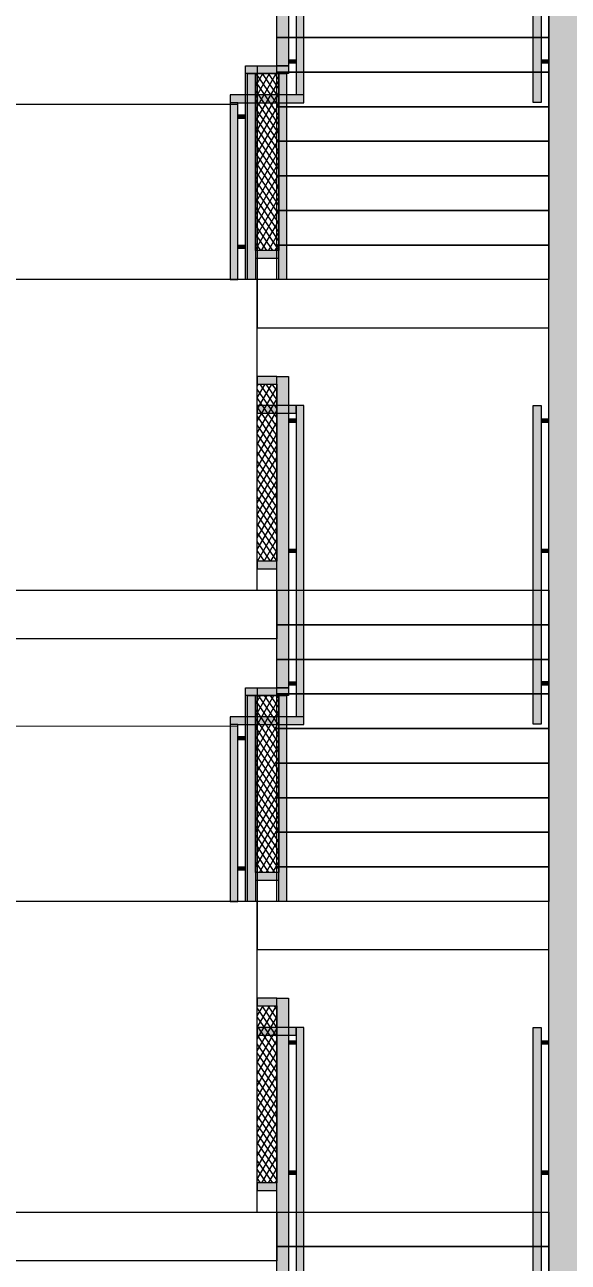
# Model space of a CAD drawing. Header units: millimetres. Extents: x 475206255 to 476720147, y 4620882299 to 4621447368.
# Drawn here: x 475464015 to 475466812, y 4621047436 to 4621053804 of the extents above; entities that cross this region are included whole.
import ezdxf

# ---------------------------------------------------------------- set-up
doc = ezdxf.new("R2010")
doc.units = ezdxf.units.MM
doc.header["$MEASUREMENT"] = 0
for name, color, linetype, lineweight in [('New_0_Pen_No__42_Pen_No__250_Pen_No__250', 7, 'Continuous', 0), ('New_2D Drafting - General_Pen_No__1', 1, 'Continuous', 0), ('New_2D Drafting - General_Pen_No__250_Pen_No__154', 154, 'Continuous', 0), ('New_2D Drafting - General_Pen_No__250_Pen_No__7', 7, 'Continuous', 0), ('New_2D Drafting - General_Pen_No__4', 7, 'Continuous', 0), ('New_gegmebi_Pen_No__7_Pen_No__4', 7, 'Continuous', 0), ('zoma_Pen_No__142', 142, 'Continuous', 0)]:
    doc.layers.add(name, color=color, linetype=linetype, lineweight=lineweight)
doc.layers.add('New_gegmebi_Pen_No__7_Pen_No__252', color=7, linetype='Continuous', lineweight=0, true_color=0x666666)
doc.layers.add('zoma', color=7, linetype='Continuous')
doc.styles.add('GENERATED_STYLE_2', font='arial.ttf')
doc.dimstyles.new('GENERATED_STYLE__3', dxfattribs={"dimtxt": 200, "dimasz": 64.421331, "dimexe": 0.18, "dimexo": 3, "dimgap": 0, "dimtad": 1, "dimtih": 1, "dimtoh": 1, "dimlfac": 0.001, "dimzin": 0, "dimdsep": 46, "dimtxsty": 'GENERATED_STYLE_2', "dimblk": 'ARROWHEAD_2', "dimblk1": 'ARROWHEAD_2', "dimblk2": 'ARROWHEAD_2', "dimcen": 0.09, "dimclrd": 142, "dimclre": 142, "dimclrt": 142, "dimadec": 0, "dimazin": 0, "dimtfac": 1, "dimtdec": 4, "dimtmove": 0, "dimatfit": 3, "dimfxl": 1, "dimtolj": 1, "dimtzin": 0, "dimarcsym": 0})
pattern_1 = [(60, (475826095.757, 4621095193.19), (-25.980762, 15), []), (124.306619, (475826095.757, 4621095193.19), (23.8156986, 11.25), [])]

# ---------------------------------------------------------------- blocks, each defined once
blk = doc.blocks.new('*D1581', base_point=(475826095.8, 4621095193.2))
at = {"layer": 'zoma_Pen_No__142', "color": 142, "linetype": 'Continuous', "lineweight": 0, "transparency": 16777216}
for p, q in [((475463636.2, 4621038370.2), (475463587.3, 4621038285.5)), ((475463611.7, 4621038264.3), (475463611.7, 4621038391.4)), ((475464036.2, 4621038370.2), (475463987.3, 4621038285.5)), ((475464011.7, 4621038264.3), (475464011.7, 4621038391.4)), ((475463611.7, 4621038327.9), (475464011.7, 4621038327.9))]:
    blk.add_line(p, q, dxfattribs=at)
blk = doc.blocks.new('ARROWHEAD_2')
at = {"color": 0, "linetype": 'Continuous', "lineweight": 0}
for p, q in [((0, 0), (-1, 0)), ((-0.378, -0.655), (0.378, 0.655))]:
    blk.add_line(p, q, dxfattribs=at)
blk = doc.blocks.new('*D1582', base_point=(475826095.8, 4621095193.2))
at = {"layer": 'zoma_Pen_No__142', "color": 142, "linetype": 'Continuous', "lineweight": 0, "transparency": 16777216}
for p, q in [((475464036.2, 4621038370.2), (475463987.3, 4621038285.5)), ((475464011.7, 4621038264.3), (475464011.7, 4621038391.4)), ((475470536.2, 4621038370.2), (475470487.3, 4621038285.5)), ((475470511.7, 4621038264.3), (475470511.7, 4621038391.4)), ((475464011.7, 4621038327.9), (475470511.7, 4621038327.9))]:
    blk.add_line(p, q, dxfattribs=at)
at = {"layer": 'zoma_Pen_No__142', "color": 142, "lineweight": 0, "transparency": 16777216, "char_height": 200, "attachment_point": 7, "style": 'GENERATED_STYLE_2'}
for s, insert in [('\\A1;{\\pql;\\fArial|b0|i0|c204|p0;\\W1.000000;6.50}', (475466994.8, 4621038367.9)), ('\\A1;{\\pql;\\fArial|b0|i0|c204|p0;\\W1.000000;0.40}', (475469953.4, 4621038367.9))]:
    blk.add_mtext(s, dxfattribs=dict(at, insert=insert))

msp = doc.modelspace()

# ---------------------------------------------------------------- hatches: boundary and pattern name
at = {"layer": 'New_2D Drafting - General_Pen_No__1', "linetype": 'Continuous', "lineweight": 0}
for points in [[(475465311.58, 4621053592.21), (475465311.58, 4621055194.21), (475465371.58, 4621055194.21), (475465371.58, 4621053592.211)], [(475465071.417, 4621053442.509), (475465071.417, 4621053404.509), (475465071.417, 4621052492.21), (475465111.08, 4621052492.21), (475465111.08, 4621053402.509), (475465451.58, 4621053402.509), (475465451.58, 4621055044.21), (475465411.58, 4621055044.21), (475465411.58, 4621053442.509)], [(475466671.58, 4621053404.509), (475466631.58, 4621053404.509), (475466631.58, 4621055044.21), (475466671.58, 4621055044.21)], [(475465151.08, 4621052492.21), (475465151.08, 4621053592.211), (475465211.081, 4621053592.211), (475465211.081, 4621052492.211)], [(475465151.08, 4621053552.223), (475465151.08, 4621053592.211), (475465371.58, 4621053592.211), (475465371.58, 4621053552.229)], [(475465411.58, 4621053622.334), (475465371.58, 4621053622.334), (475465371.58, 4621053607.72), (475465411.58, 4621053607.72)], [(475466711.58, 4621053622.334), (475466671.58, 4621053622.334), (475466671.58, 4621053607.72), (475466711.58, 4621053607.72)], [(475465201.58, 4621052492.211), (475465161.1, 4621052492.211), (475465161.1, 4621053552.225), (475465201.58, 4621053552.225)], [(475465362.08, 4621052492.211), (475465321.6, 4621052492.211), (475465321.6, 4621053552.225), (475465362.08, 4621053552.225)], [(475465151.08, 4621053338.667), (475465111.08, 4621053338.667), (475465111.08, 4621053324.054), (475465151.08, 4621053324.054)], [(475465151.08, 4621052668.403), (475465111.08, 4621052668.403), (475465111.08, 4621052653.789), (475465151.08, 4621052653.789)], [(475465321.592, 4621052642.211), (475465201.587, 4621052642.211), (475465201.587, 4621052602.598), (475465321.592, 4621052602.598)], [(475465311.58, 4621051994.24), (475465211.58, 4621051994.24), (475465211.58, 4621051954.627), (475465311.58, 4621051954.627)], [(475465311.58, 4621050392.238), (475465311.58, 4621051994.24), (475465371.58, 4621051994.24), (475465371.58, 4621050392.24)], [(475465071.417, 4621050242.54), (475465071.417, 4621050204.54), (475465071.417, 4621049292.239), (475465111.08, 4621049292.239), (475465111.08, 4621050202.54), (475465451.58, 4621050202.54), (475465451.58, 4621051844.24), (475465411.58, 4621051844.24), (475465411.58, 4621050242.54)], [(475465411.58, 4621051844.24), (475465211.588, 4621051844.24), (475465211.588, 4621051804.627), (475465411.58, 4621051804.627)], [(475466671.58, 4621050204.509), (475466631.58, 4621050204.509), (475466631.58, 4621051844.21), (475466671.58, 4621051844.21)], [(475465411.58, 4621051774.211), (475465371.58, 4621051774.211), (475465371.58, 4621051759.597), (475465411.58, 4621051759.597)], [(475466711.58, 4621051774.18), (475466671.58, 4621051774.18), (475466671.58, 4621051759.567), (475466711.58, 4621051759.567)], [(475465411.58, 4621051103.946), (475465371.58, 4621051103.946), (475465371.58, 4621051089.333), (475465411.58, 4621051089.333)], [(475466711.58, 4621051103.916), (475466671.58, 4621051103.916), (475466671.58, 4621051089.302), (475466711.58, 4621051089.302)], [(475465311.58, 4621051044.24), (475465211.58, 4621051044.24), (475465211.58, 4621051004.627), (475465311.58, 4621051004.627)], [(475465411.58, 4621050421.364), (475465371.58, 4621050421.364), (475465371.58, 4621050406.751), (475465411.58, 4621050406.751)], [(475466711.58, 4621050422.334), (475466671.58, 4621050422.334), (475466671.58, 4621050407.72), (475466711.58, 4621050407.72)], [(475465151.08, 4621049292.239), (475465151.08, 4621050392.24), (475465211.081, 4621050392.24), (475465211.081, 4621049292.24)], [(475465151.08, 4621050352.252), (475465151.08, 4621050392.24), (475465371.58, 4621050392.24), (475465371.58, 4621050352.258)], [(475465201.58, 4621049292.24), (475465161.1, 4621049292.24), (475465161.1, 4621050352.254), (475465201.58, 4621050352.254)], [(475465362.08, 4621049292.24), (475465321.6, 4621049292.24), (475465321.6, 4621050352.254), (475465362.08, 4621050352.254)], [(475465151.08, 4621050139.665), (475465111.08, 4621050139.665), (475465111.08, 4621050125.052), (475465151.08, 4621050125.052)], [(475465151.08, 4621049469.401), (475465111.08, 4621049469.401), (475465111.08, 4621049454.788), (475465151.08, 4621049454.788)], [(475465321.592, 4621049442.24), (475465201.587, 4621049442.24), (475465201.587, 4621049402.627), (475465321.592, 4621049402.627)], [(475465311.58, 4621048794.24), (475465211.58, 4621048794.24), (475465211.58, 4621048754.627), (475465311.58, 4621048754.627)], [(475465311.58, 4621047192.238), (475465311.58, 4621048794.24), (475465371.58, 4621048794.24), (475465371.58, 4621047192.24)], [(475465071.417, 4621047042.54), (475465071.417, 4621047004.54), (475465071.417, 4621046092.239), (475465111.08, 4621046092.239), (475465111.08, 4621047002.54), (475465451.58, 4621047002.54), (475465451.58, 4621048644.24), (475465411.58, 4621048644.24), (475465411.58, 4621047042.54)], [(475465411.58, 4621048644.24), (475465211.588, 4621048644.24), (475465211.588, 4621048604.627), (475465411.58, 4621048604.627)], [(475466671.58, 4621047004.509), (475466631.58, 4621047004.509), (475466631.58, 4621048644.21), (475466671.58, 4621048644.21)], [(475465411.58, 4621048574.211), (475465371.58, 4621048574.211), (475465371.58, 4621048559.597), (475465411.58, 4621048559.597)], [(475466711.58, 4621048574.18), (475466671.58, 4621048574.18), (475466671.58, 4621048559.567), (475466711.58, 4621048559.567)], [(475465411.58, 4621047903.946), (475465371.58, 4621047903.946), (475465371.58, 4621047889.333), (475465411.58, 4621047889.333)], [(475466711.58, 4621047903.916), (475466671.58, 4621047903.916), (475466671.58, 4621047889.302), (475466711.58, 4621047889.302)], [(475465311.58, 4621047844.24), (475465211.58, 4621047844.24), (475465211.58, 4621047804.627), (475465311.58, 4621047804.627)]]:
    msp.add_hatch(color=1, dxfattribs=at).paths.add_polyline_path(points)
h = msp.add_hatch(dxfattribs=at)
h.set_pattern_fill('BATT_INSULATION', color=1, style=0, pattern_type=2)
h.set_pattern_definition(pattern_1)
h.paths.add_polyline_path([(475465201.58, 4621052642.211), (475465201.58, 4621053552.227), (475465321.6, 4621053552.225), (475465321.581, 4621052642.211)])
h = msp.add_hatch(dxfattribs=at)
h.set_pattern_fill('BATT_INSULATION', color=1, style=0, pattern_type=2)
h.set_pattern_definition(pattern_1)
h.paths.add_polyline_path([(475465211.58, 4621051044.24), (475465211.58, 4621051954.629), (475465311.58, 4621051954.627), (475465311.569, 4621051044.24)])
h = msp.add_hatch(dxfattribs=at)
h.set_pattern_fill('BATT_INSULATION', color=1, style=0, pattern_type=2)
h.set_pattern_definition(pattern_1)
h.paths.add_polyline_path([(475465201.58, 4621049442.24), (475465201.58, 4621050352.256), (475465321.6, 4621050352.254), (475465321.581, 4621049442.24)])
h = msp.add_hatch(dxfattribs=at)
h.set_pattern_fill('BATT_INSULATION', color=1, style=0, pattern_type=2)
h.set_pattern_definition(pattern_1)
h.paths.add_polyline_path([(475465211.58, 4621047844.24), (475465211.58, 4621048754.629), (475465311.58, 4621048754.627), (475465311.569, 4621047844.24)])
at = {"layer": 'New_2D Drafting - General_Pen_No__250_Pen_No__154', "linetype": 'Continuous', "lineweight": 0}
msp.add_hatch(color=154, dxfattribs=at).paths.add_polyline_path([(475466711.58, 4621041244.07), (475466711.58, 4621058143.447), (475466911.581, 4621058143.447), (475466911.581, 4621057963.48), (475466911.581, 4621041244.07)])

# ---------------------------------------------------------------- linework, layer by layer
at = {"layer": 'New_0_Pen_No__42_Pen_No__250_Pen_No__250', "color": 7, "linetype": 'Continuous', "lineweight": 0}
for p, q in [((475465111.08, 4621053402.509), (475465071.08, 4621053402.509)), ((475465451.58, 4621053442.509), (475465411.58, 4621053442.509)), ((475465451.58, 4621050242.54), (475465411.58, 4621050242.54)), ((475465111.08, 4621050202.54), (475465071.08, 4621050202.54))]:
    msp.add_line(p, q, dxfattribs=at)
at = {"layer": 'New_2D Drafting - General_Pen_No__250_Pen_No__7', "color": 7, "linetype": 'Continuous', "lineweight": 0, "flags": 128}
msp.add_lwpolyline([(475466711.58, 4621041244.07), (475466711.58, 4621058143.447), (475466911.581, 4621058143.447), (475466911.581, 4621057963.48), (475466911.581, 4621041244.07)], close=True, dxfattribs=at)
at = {"layer": 'New_2D Drafting - General_Pen_No__4', "color": 7, "linetype": 'Continuous', "lineweight": 0, "flags": 128}
for points in [[(475465311.58, 4621053592.21), (475465311.58, 4621055194.21), (475465371.58, 4621055194.21), (475465371.58, 4621053592.211)], [(475465071.417, 4621053442.509), (475465071.417, 4621053404.509), (475465071.417, 4621052492.21), (475465111.08, 4621052492.21), (475465111.08, 4621053402.509), (475465451.58, 4621053402.509), (475465451.58, 4621055044.21), (475465411.58, 4621055044.21), (475465411.58, 4621053442.509)], [(475466671.58, 4621053404.509), (475466631.58, 4621053404.509), (475466631.58, 4621055044.21), (475466671.58, 4621055044.21)], [(475465151.08, 4621052492.21), (475465151.08, 4621053592.211), (475465211.081, 4621053592.211), (475465211.081, 4621052492.211)], [(475465151.08, 4621053552.223), (475465151.08, 4621053592.211), (475465371.58, 4621053592.211), (475465371.58, 4621053552.229)], [(475465411.58, 4621053622.334), (475465371.58, 4621053622.334), (475465371.58, 4621053607.72), (475465411.58, 4621053607.72)], [(475466711.58, 4621053622.334), (475466671.58, 4621053622.334), (475466671.58, 4621053607.72), (475466711.58, 4621053607.72)], [(475465201.58, 4621052492.211), (475465161.1, 4621052492.211), (475465161.1, 4621053552.225), (475465201.58, 4621053552.225)], [(475465201.58, 4621052642.211), (475465201.58, 4621053552.227), (475465321.6, 4621053552.225), (475465321.581, 4621052642.211)], [(475465362.08, 4621052492.211), (475465321.6, 4621052492.211), (475465321.6, 4621053552.225), (475465362.08, 4621053552.225)], [(475465151.08, 4621053338.667), (475465111.08, 4621053338.667), (475465111.08, 4621053324.054), (475465151.08, 4621053324.054)], [(475465151.08, 4621052668.403), (475465111.08, 4621052668.403), (475465111.08, 4621052653.789), (475465151.08, 4621052653.789)], [(475465321.592, 4621052642.211), (475465201.587, 4621052642.211), (475465201.587, 4621052602.598), (475465321.592, 4621052602.598)], [(475465311.58, 4621051994.24), (475465211.58, 4621051994.24), (475465211.58, 4621051954.627), (475465311.58, 4621051954.627)], [(475465311.58, 4621050392.238), (475465311.58, 4621051994.24), (475465371.58, 4621051994.24), (475465371.58, 4621050392.24)], [(475465211.58, 4621051044.24), (475465211.58, 4621051954.629), (475465311.58, 4621051954.627), (475465311.569, 4621051044.24)], [(475465071.417, 4621050242.54), (475465071.417, 4621050204.54), (475465071.417, 4621049292.239), (475465111.08, 4621049292.239), (475465111.08, 4621050202.54), (475465451.58, 4621050202.54), (475465451.58, 4621051844.24), (475465411.58, 4621051844.24), (475465411.58, 4621050242.54)], [(475465411.58, 4621051844.24), (475465211.588, 4621051844.24), (475465211.588, 4621051804.627), (475465411.58, 4621051804.627)], [(475466671.58, 4621050204.509), (475466631.58, 4621050204.509), (475466631.58, 4621051844.21), (475466671.58, 4621051844.21)], [(475465411.58, 4621051774.211), (475465371.58, 4621051774.211), (475465371.58, 4621051759.597), (475465411.58, 4621051759.597)], [(475466711.58, 4621051774.18), (475466671.58, 4621051774.18), (475466671.58, 4621051759.567), (475466711.58, 4621051759.567)], [(475465411.58, 4621051103.946), (475465371.58, 4621051103.946), (475465371.58, 4621051089.333), (475465411.58, 4621051089.333)], [(475466711.58, 4621051103.916), (475466671.58, 4621051103.916), (475466671.58, 4621051089.302), (475466711.58, 4621051089.302)], [(475465311.58, 4621051044.24), (475465211.58, 4621051044.24), (475465211.58, 4621051004.627), (475465311.58, 4621051004.627)], [(475465411.58, 4621050421.364), (475465371.58, 4621050421.364), (475465371.58, 4621050406.751), (475465411.58, 4621050406.751)], [(475466711.58, 4621050422.334), (475466671.58, 4621050422.334), (475466671.58, 4621050407.72), (475466711.58, 4621050407.72)], [(475465151.08, 4621049292.239), (475465151.08, 4621050392.24), (475465211.081, 4621050392.24), (475465211.081, 4621049292.24)], [(475465151.08, 4621050352.252), (475465151.08, 4621050392.24), (475465371.58, 4621050392.24), (475465371.58, 4621050352.258)], [(475465201.58, 4621049292.24), (475465161.1, 4621049292.24), (475465161.1, 4621050352.254), (475465201.58, 4621050352.254)], [(475465201.58, 4621049442.24), (475465201.58, 4621050352.256), (475465321.6, 4621050352.254), (475465321.581, 4621049442.24)], [(475465362.08, 4621049292.24), (475465321.6, 4621049292.24), (475465321.6, 4621050352.254), (475465362.08, 4621050352.254)], [(475465151.08, 4621050139.665), (475465111.08, 4621050139.665), (475465111.08, 4621050125.052), (475465151.08, 4621050125.052)], [(475465151.08, 4621049469.401), (475465111.08, 4621049469.401), (475465111.08, 4621049454.788), (475465151.08, 4621049454.788)], [(475465321.592, 4621049442.24), (475465201.587, 4621049442.24), (475465201.587, 4621049402.627), (475465321.592, 4621049402.627)], [(475465311.58, 4621048794.24), (475465211.58, 4621048794.24), (475465211.58, 4621048754.627), (475465311.58, 4621048754.627)], [(475465211.58, 4621047844.24), (475465211.58, 4621048754.629), (475465311.58, 4621048754.627), (475465311.569, 4621047844.24)], [(475465311.58, 4621047192.238), (475465311.58, 4621048794.24), (475465371.58, 4621048794.24), (475465371.58, 4621047192.24)], [(475465071.417, 4621047042.54), (475465071.417, 4621047004.54), (475465071.417, 4621046092.239), (475465111.08, 4621046092.239), (475465111.08, 4621047002.54), (475465451.58, 4621047002.54), (475465451.58, 4621048644.24), (475465411.58, 4621048644.24), (475465411.58, 4621047042.54)], [(475465411.58, 4621048644.24), (475465211.588, 4621048644.24), (475465211.588, 4621048604.627), (475465411.58, 4621048604.627)], [(475466671.58, 4621047004.509), (475466631.58, 4621047004.509), (475466631.58, 4621048644.21), (475466671.58, 4621048644.21)], [(475465411.58, 4621048574.211), (475465371.58, 4621048574.211), (475465371.58, 4621048559.597), (475465411.58, 4621048559.597)], [(475466711.58, 4621048574.18), (475466671.58, 4621048574.18), (475466671.58, 4621048559.567), (475466711.58, 4621048559.567)], [(475465411.58, 4621047903.946), (475465371.58, 4621047903.946), (475465371.58, 4621047889.333), (475465411.58, 4621047889.333)], [(475466711.58, 4621047903.916), (475466671.58, 4621047903.916), (475466671.58, 4621047889.302), (475466711.58, 4621047889.302)], [(475465311.58, 4621047844.24), (475465211.58, 4621047844.24), (475465211.58, 4621047804.627), (475465311.58, 4621047804.627)]]:
    msp.add_lwpolyline(points, close=True, dxfattribs=at)
at = {"layer": 'New_gegmebi_Pen_No__7_Pen_No__252', "color": 251, "linetype": 'Continuous', "lineweight": 0, "true_color": 0x666666}
for p, q in [((475465111.079, 4621053393.466), (475457011.58, 4621053394.724)), ((475465111.079, 4621050193.466), (475460411.774, 4621050194.196))]:
    msp.add_line(p, q, dxfattribs=at)
at = {"layer": 'New_gegmebi_Pen_No__7_Pen_No__4', "color": 7, "linetype": 'Continuous', "lineweight": 0}
for points in [[(475465311.58, 4621053916.21), (475466711.58, 4621053916.21), (475466711.58, 4621053738.21), (475465311.58, 4621053738.21)], [(475465311.58, 4621053738.21), (475466711.58, 4621053738.21), (475466711.58, 4621053560.21), (475465311.58, 4621053560.21)], [(475465311.58, 4621053560.21), (475466711.58, 4621053560.21), (475466711.58, 4621053382.211), (475465311.58, 4621053382.211)], [(475465311.58, 4621053382.211), (475466711.58, 4621053382.211), (475466711.58, 4621053204.211), (475465311.58, 4621053204.211)], [(475465311.58, 4621053204.211), (475466711.58, 4621053204.211), (475466711.58, 4621053026.211), (475465311.58, 4621053026.211)], [(475465311.58, 4621053026.211), (475466711.58, 4621053026.211), (475466711.58, 4621052848.211), (475465311.58, 4621052848.211)], [(475465311.58, 4621052848.211), (475466711.58, 4621052848.211), (475466711.58, 4621052670.211), (475465311.58, 4621052670.211)], [(475465311.58, 4621052670.211), (475466711.58, 4621052670.211), (475466711.58, 4621052492.211), (475465311.58, 4621052492.211)], [(475465211.58, 4621052492.211), (475463811.58, 4621052492.211), (475463811.58, 4621050894.21), (475465211.58, 4621050894.21)], [(475465211.58, 4621052244.672), (475466711.58, 4621052244.672), (475466711.58, 4621052492.211), (475465211.58, 4621052492.211)], [(475465311.58, 4621050643.672), (475463811.58, 4621050643.672), (475463811.58, 4621050894.21), (475465311.58, 4621050894.21)], [(475465311.58, 4621050894.21), (475466711.58, 4621050894.21), (475466711.58, 4621050716.21), (475465311.58, 4621050716.21)], [(475465311.58, 4621050716.21), (475466711.58, 4621050716.21), (475466711.58, 4621050538.21), (475465311.58, 4621050538.21)], [(475465311.58, 4621050538.21), (475466711.58, 4621050538.21), (475466711.58, 4621050360.21), (475465311.58, 4621050360.21)], [(475465311.58, 4621050360.21), (475466711.58, 4621050360.21), (475466711.58, 4621050182.211), (475465311.58, 4621050182.211)], [(475465311.58, 4621050182.211), (475466711.58, 4621050182.211), (475466711.58, 4621050004.211), (475465311.58, 4621050004.211)], [(475465311.58, 4621050004.211), (475466711.58, 4621050004.211), (475466711.58, 4621049826.211), (475465311.58, 4621049826.211)], [(475465311.58, 4621049826.211), (475466711.58, 4621049826.211), (475466711.58, 4621049648.211), (475465311.58, 4621049648.211)], [(475465311.58, 4621049648.211), (475466711.58, 4621049648.211), (475466711.58, 4621049470.211), (475465311.58, 4621049470.211)], [(475465311.58, 4621049470.211), (475466711.58, 4621049470.211), (475466711.58, 4621049292.211), (475465311.58, 4621049292.211)], [(475465211.58, 4621049292.211), (475463811.58, 4621049292.211), (475463811.58, 4621047694.21), (475465211.58, 4621047694.21)], [(475465211.58, 4621049044.672), (475466711.58, 4621049044.672), (475466711.58, 4621049292.211), (475465211.58, 4621049292.211)], [(475465311.58, 4621047443.672), (475463811.58, 4621047443.672), (475463811.58, 4621047694.21), (475465311.58, 4621047694.21)], [(475465311.58, 4621047694.21), (475466711.58, 4621047694.21), (475466711.58, 4621047516.21), (475465311.58, 4621047516.21)], [(475465311.58, 4621047516.21), (475466711.58, 4621047516.21), (475466711.58, 4621047338.21), (475465311.58, 4621047338.21)]]:
    msp.add_lwpolyline(points, close=True, dxfattribs=at)

# ---------------------------------------------------------------- dimensions: what is measured, and where the dimension line sits
at = {"layer": 'zoma', "color": 142, "linetype": 'Continuous', "lineweight": 0}
for base, p1, p2, picture, middle in [((475464011.727, 4621038327.867), (475463611.727, 4621105430.468), (475464011.727, 4621105430.468), '*D1581', (475463312.306, 4621038467.867)), ((475470511.727, 4621038327.867), (475464011.727, 4621105430.468), (475470511.727, 4621105430.468), '*D1582', (475467253.723, 4621038467.867))]:
    dim = msp.add_linear_dim(base=base, p1=p1, p2=p2, dimstyle='GENERATED_STYLE__3', dxfattribs=at)
    dim.commit()
    dim.dimension.update_dxf_attribs({"geometry": picture, "text_midpoint": middle, "dimtype": 160})

doc.saveas('drawing.dxf')
